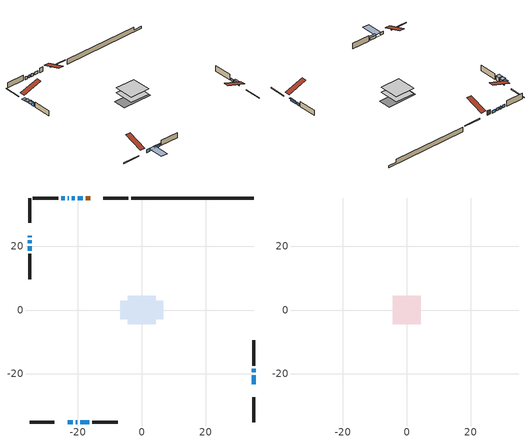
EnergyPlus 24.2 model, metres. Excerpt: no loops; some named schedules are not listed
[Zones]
conditioned space
 floor adiabatic (AdiabaticFloorConstruction): -4.44,-4.44 -4.44,4.44 4.44,4.44 4.44,-4.44 z0.31
 floor foundation (Slab1 construction): -6.78,-2.82 -6.78,2.82 6.78,2.82 6.78,-2.82 z-1.95
 wall outside (RimJoist1 construction): -4.29,35.05 -11.97,35.05 / -35.05,-35.05 -27.36,-35.05 / -35.05,35.05 -35.05,27.36 / 35.05,-35.05 35.05,-27.36 z0.31:0.61
 wall outside (AdiabaticWallConstruction 1): -16.11,35.05 -17.53,35.05 z0.31:2.34
 wall outside (AdiabaticWallConstruction): -35.05,23.23 -35.05,22.69 z0.31:1.2; 35.05,-23.23 35.05,-20.43 / -19.25,-35.05 -16.46,-35.05 z0.31:1.48; -23.23,-35.05 -21.64,-35.05 / 35.05,-19.51 35.05,-18.45 / -18.46,35.05 -20.04,35.05 / -20.97,35.05 -21.88,35.05 / -22.81,35.05 -23.21,35.05 / -24.13,35.05 -25.14,35.05 z0.31:1.53; -20.72,-35.05 -20.17,-35.05 z0.31:0.41; -35.05,21.77 -35.05,20.9 z0.31:1.78; -35.05,19.97 -35.05,18.6 z0.31:2.06
 wall outside (Wall1 construction): -26.07,35.05 -34.12,35.05 / -15.53,-35.05 -7.48,-35.05 / -35.05,17.67 -35.05,9.62 / 35.05,-17.52 35.05,-9.47 z0.31:2.75
 wall foundation (FoundationWall1 construction): -3.36,35.05,-1.95 -3.36,35.05,0.31 31.21,35.05,0.31 31.21,35.05,-1.03 35.05,35.05,-1.03 35.05,35.05,-1.95
 window (WindowConstruction 7): -35.05,23.23 -35.05,22.69 z0.31:1.2
 window (WindowConstruction 6): 35.05,-23.23 35.05,-20.43 z0.31:1.48
 window (WindowConstruction 9): -23.23,-35.05 -21.64,-35.05 z0.31:1.53
 window (WindowConstruction 10): 35.05,-19.51 35.05,-18.45 z0.31:1.53
 window (WindowConstruction 11): -18.46,35.05 -20.04,35.05 z0.31:1.53
 window (WindowConstruction 8): -20.71,-35.05 -20.18,-35.05 z0.31:0.41
 window (WindowConstruction): -20.97,35.05 -21.88,35.05 z0.31:1.53
 window (WindowConstruction 1): -22.81,35.05 -23.21,35.05 z0.31:1.53
 window (WindowConstruction 2): -24.14,35.05 -25.14,35.05 z0.31:1.53
 window (WindowConstruction 3): -35.05,21.76 -35.05,20.9 z0.31:1.78
 window (WindowConstruction 4): -35.05,19.97 -35.05,18.6 z0.31:2.06
 window (WindowConstruction 5): -19.25,-35.05 -16.46,-35.05 z0.31:1.48
 door (Door): -16.11,35.05 -17.53,35.05 z0.31:2.34
 ceiling adiabatic (AdiabaticFloorConstruction): 4.44,-4.44 4.44,4.44 -4.44,4.44 -4.44,-4.44 z0.31
attic - vented
 floor to conditioned space (Floor1 construction Reversed): -4.44,-4.44 -4.44,4.44 4.44,4.44 4.44,-4.44 z2.75
 roof outside (Roof1 construction): -15.18,35.05,2.75 -15.18,26.39,5.63 -12.9,26.39,5.63 -12.9,35.05,2.75; -24.16,-35.05,2.75 -24.16,-26.39,5.63 -26.44,-26.39,5.63 -26.44,-35.05,2.75; -35.05,24.16,2.75 -26.39,24.16,5.63 -26.39,26.44,5.63 -35.05,26.44,2.75; 35.05,-24.16,2.75 26.39,-24.16,5.63 26.39,-26.44,5.63 35.05,-26.44,2.75
shading: -35.05,22.08 -35.05,23.84 -36.73,23.84 -36.73,22.08 z1.81; 35.05,-20.23 35.05,-23.43 35.72,-23.43 35.72,-20.23 z1.68; -18.96,-35.05 -21.93,-35.05 -21.93,-42.37 -18.96,-42.37 z1.63; -35.05,20.53 -35.05,22.13 -36.73,22.13 -36.73,20.53 z2.15; -35.05,18.4 -35.05,20.17 -36.73,20.17 -36.73,18.4 z2.26; -16.26,-35.05 -19.45,-35.05 -19.45,-35.72 -16.26,-35.72 z1.68
[Building]
Building 1: Terrain=Suburbs
[Site:Location]
London AP_ON: Latitude {deg}=43.03; Longitude {deg}=-81.15; Time Zone {hr}=-5; Elevation {m}=278; Keep Site Location Information=Yes
[Site:GroundTemperature:Shallow]
3.98693, 1.93205, 1.76749, 2.74264, 6.6573, 10.5537, 13.9317, 16.0716, 16.2534, 14.513, 11.2211, 7.44421
[Site:WaterMainsTemperature]
Calculation Method=Schedule; Temperature Schedule=mains temperature schedule
[Material] Roughness=Rough; Thermal Absorptance=0.9
Name | Thickness {m} | Conductivity {W/m-K} | Density {kg/m3} | Specific Heat {J/kg-K} | Solar Absorptance | Visible Absorptance
asphalt or fiberglass shingles | 0.00635 | 0.162714 | 1121.4 | 1465.45 | 0.84 | 0.84
ceiling loosefill ins | 0.254 | 0.0480833 | 16.02 | 1046.75 | 0.7 | 0.7
ceiling stud and cavity | 0.1397 | 0.215589 | 65.682 | 1177.47 | 0.7 | 0.7
concrete 4.0 in. | 0.1016 | 1.803125 | 2242.8 | 837.4 | 0.7 | 0.7
concrete 8.0 in. | 0.2032 | 1.803125 | 2242.8 | 837.4 | 0.7 | 0.7
door material | 0.04445 | 0.053851 | 512.64 | 1214.23 | 0.7 | 0.7
exterior vertical ins | 0.0457286 | 0.029427 | 32.04 | 1214.23 | 0.7 | 0.7
floor covering | 0.0127 | 0.0433444 | 54.468 | 1339.84 | 0.6 | 0.6
floor rigid ins; wall rigid ins | 0.512978 | 0.029427 | 32.04 | 1214.23 | 0.7 | 0.7
floor stud and cavity | 0.1397 | 1.75129 | 37.0049 | 1207.88 | 0.7 | 0.7
furniture material conditioned space 1 | 0.1524 | 0.115458 | 640.8 | 1214.23 | 0.6 | 0.6
gypsum board | 0.0127 | 0.160291 | 801 | 837.4 | 0.6 | 0.6
gypsum board 1 | 0.0127 | 0.160291 | 801 | 837.4 | 0.7 | 0.7
osb sheathing 0.5 in. | 0.0127 | 0.115458 | 512.64 | 1214.23 | 0.7 | 0.7
osb sheathing 0.75 in. | 0.01905 | 0.115458 | 512.64 | 1214.23 | 0.7 | 0.7
osb sheathing 2.0 in. | 0.0508 | 0.115458 | 512.64 | 1214.23 | 0.7 | 0.7
rim joist rigid ins | 0.051816 | 0.029427 | 32.04 | 1214.23 | 0.7 | 0.7
rim joist stud and cavity | 0.0508 | 0.256263 | 125.044 | 1163.47 | 0.6 | 0.6
wall stud and cavity | 0.1397 | 0.0983129 | 139.0536 | 1170.24 | 0.7 | 0.7
wall stud and cavity 1 | 0.0889 | 0.380278 | 52.3479 | 1209.89 | 0.7 | 0.7
wall stud and cavity 2 | 0.0889 | 0.391764 | 83.0341 | 1211.67 | 0.7 | 0.7
wood siding | 0.0254 | 0.102417 | 544.68 | 1172.36 | 0.84 | 0.84
wood siding 1; wood siding 2; wood siding 3 | 0.0254 | 0.102417 | 544.68 | 1172.36 | 0.7 | 0.7
[WindowMaterial:SimpleGlazingSystem]
Name | U-Factor {W/m2-K} | Solar Heat Gain Coefficient
WindowMaterial | 2.50343 | 0.1
WindowMaterial 1 | 2.546583 | 0.09
WindowMaterial 2 | 2.49946 | 0.1
WindowMaterial 3 | 2.43359 | 0.12
WindowMaterial 4 | 2.424506 | 0.12
WindowMaterial 5 | 2.48924 | 0.11
WindowMaterial 6 | 3.085993 | 0.11
WindowMaterial 7 | 2.90089 | 0.13
WindowMaterial 8 | 2.52728 | 0.09
[Construction]
AdiabaticFloorConstruction: floor stud and cavity, floor rigid ins, osb sheathing 0.75 in., floor covering
AdiabaticWallConstruction: wood siding 2, wall rigid ins, wall stud and cavity 1, gypsum board
AdiabaticWallConstruction 1: wood siding 3, wall rigid ins, wall stud and cavity 1, gypsum board
Door: door material
Floor1 construction Reversed: gypsum board, ceiling stud and cavity, ceiling loosefill ins
FoundationWall1 construction: concrete 8.0 in., gypsum board 1
furniture construction conditioned space 1: furniture material conditioned space 1
PartitionWallConstruction: gypsum board, wall stud and cavity 2, gypsum board
RimJoist1 construction: wood siding 1, rim joist rigid ins, osb sheathing 2.0 in., rim joist stud and cavity
Roof1 construction: asphalt or fiberglass shingles
Slab1 construction: concrete 4.0 in.
Wall1 construction: wood siding, osb sheathing 0.5 in., wall stud and cavity, gypsum board
WindowConstruction: WindowMaterial
WindowConstruction 1: WindowMaterial 1
WindowConstruction 10; WindowConstruction 11; WindowConstruction 9: WindowMaterial 8
WindowConstruction 2: WindowMaterial 2
WindowConstruction 3: WindowMaterial 3
WindowConstruction 4: WindowMaterial 4
WindowConstruction 5; WindowConstruction 6: WindowMaterial 5
WindowConstruction 7: WindowMaterial 6
WindowConstruction 8: WindowMaterial 7
[Zone] Multiplier=1; Part of Total Floor Area=Yes
Name | Volume {m3}
attic - vented | 36.9442
conditioned space | 384.3
[Space]
Name | Zone | Volume {m3}
attic - vented 1 | attic - vented | 36.9442
conditioned space 1 | conditioned space | 384.3
[ZoneInfiltration:EffectiveLeakageArea]
infil attic - vented 1: Zone or Space=attic - vented 1; Schedule=Always On Discrete; Effective Air Leakage Area {cm2}=3443.35; Stack Coefficient=0.000200553; Wind Coefficient=9.56829e-06
[ZoneMixing]
whole house fan mix: Zone or Space=attic - vented; Schedule=Always On Continuous; Design Flow Rate Calculation Method=Flow/Zone; Design Flow Rate {m3/s}=0; Source Zone or Space=conditioned space
[SurfaceProperty:ExposedFoundationPerimeter]
Slab1: Exposed Perimeter Calculation Method=TotalExposedPerimeter; Total Exposed Perimeter {m}=38.406
[InternalMass] Zone or ZoneList=conditioned space; Space or SpaceList=conditioned space 1
Name | Construction | Surface Area {m2}
furniture mass conditioned space 1 | furniture construction conditioned space 1 | 62.2001
partition wall mass | PartitionWallConstruction | 155.5
[Lights]
interior lighting: Zone or ZoneList or Space or SpaceList=conditioned space 1; Schedule=interior lighting schedule; Design Level Calculation Method=LightingLevel; Lighting Level {W}=343.2; Return Air Fraction=0; Fraction Radiant=0.6; Fraction Visible=0.2; Fraction Replaceable=1
[People]
occupants: Zone or ZoneList or Space or SpaceList=conditioned space 1; Number of People Schedule=occupants schedule; Number of People Calculation Method=People; Number of People=3; Fraction Radiant=0.314171; Sensible Heat Fraction=0.56303; Activity Level Schedule=occupants activity schedule; Carbon Dioxide Generation Rate {m3/s-W}=0; Enable ASHRAE 55 Comfort Warnings=No; Mean Radiant Temperature Calculation Type=EnclosureAveraged
[ElectricEquipment] Zone or ZoneList or Space or SpaceList=conditioned space 1; Design Level Calculation Method=EquipmentLevel
Name | Schedule | Design Level {W} | Fraction Latent | Fraction Radiant | Fraction Lost
clothes dryer | clothes dryer schedule | 140.772 | 0.015 | 0.081 | 0.85
clothes washer | clothes washer schedule | 32.1985 | 0.03 | 0.162 | 0.7
cooking range | cooking range schedule | 215.147 | 0.08 | 0.432 | 0.2
dishwasher | dishwasher schedule | 66.8632 | 0.3 | 0.18 | 0.4
fridge | fridge schedule | 72.9452 | 0 | 0.6 | 0
mech vent bath fan 0 | mech vent bath fan 0 schedule | 50.2 | 0 | 0 | 1
mech vent house fan | mech vent house fan schedule | 0 | 0 | 0 | 1
mech vent house fan cfis | mech vent house fan cfis schedule | 0 | 0 | 0 | 0
misc plug loads | misc plug loads schedule | 494.7 | 0.045 | 0.513 | 0.1
whole house fan | Always On Discrete | 0 | 0 | 0 | 1
[OtherEquipment] Zone or ZoneList or Space or SpaceList=conditioned space 1; Design Level Calculation Method=EquipmentLevel
Name | Fuel Type | Schedule | Design Level {W} | Fraction Latent | Fraction Radiant | Fraction Lost
clothes dryer 1 | Electricity | clothes dryer schedule | 0 | 0.015 | 0.081 | 0.85
cooking range 1 | Electricity | cooking range schedule | 0 | 0.08 | 0.432 | 0.2
general water use latent | None | general water use schedule | 62.594 | 1 | 0 | 0
general water use sensible | None | general water use schedule | -61.6891 | 0 | 0.6 | 0
mech vent house fan latent load | None | Always On Discrete | 0 | 1 | 0 | 0
mech vent house fan sensible load | None | Always On Discrete | 0 | 0 | 0 | 0
water heater energy adjustment1 | NaturalGas | Always On Discrete | 0.01 | 0 | 0 | 1
[ZoneInfiltration:DesignFlowRate] Zone or ZoneList or Space or SpaceList=conditioned space 1; Schedule=Always On Discrete; Design Flow Rate Calculation Method=Flow/Zone; Design Flow Rate {m3/s}=0
infil flow; natural vent flow; whole house fan flow
[AvailabilityManager:Scheduled]
central ac and furnace airloop Availability Manager: Schedule=Always On Discrete
[Foundation:Kiva]
Foundation Kiva 1: Initial Indoor Air Temperature {C}=18; Wall Height Above Grade {m}=0.310012; Wall Depth Below Slab {m}=0.2032; Custom Block Material Name 1=exterior vertical ins; Custom Block Depth 1 {m}=2.26; Custom Block X Position 1 {m}=0.2159; Custom Block Z Position 1 {m}=0
[Foundation:Kiva:Settings]
Soil Conductivity {W/m-K}=0.849921; Soil Density {kg/m3}=1842.3; Soil Specific Heat {J/kg-K}=418.7; Ground Solar Absorptivity=0.9; Ground Thermal Absorptivity=0.9; Ground Surface Roughness {m}=0.03; Far-Field Width {m}=40; Deep-Ground Boundary Condition=ZeroFlux; Deep-Ground Depth {m}=40; Minimum Cell Dimension {m}=0.2; Maximum Cell Growth Coefficient=3; Simulation Timestep=Timestep
[Exterior:Lights]
exterior lighting: Schedule=exterior lighting schedule; Design Level {W}=75.6
[EnergyManagementSystem:GlobalVariable]
central_ac_and_furnace_airloop_Fan_RTF
infil_program_Qfan
infil_program_Qinf
natural_vent_program_Qnv
natural_vent_program_Qwhf
[EnergyManagementSystem:Sensor]
Name | Output:Variable or Output:Meter Index Key | Output:Variable or Output:Meter
airflow_gain | infil flow | Infiltration Sensible Heat Gain Energy
airflow_gain_1 | natural vent flow | Infiltration Sensible Heat Gain Energy
airflow_gain_2 | whole house fan flow | Infiltration Sensible Heat Gain Energy
airflow_loss | infil flow | Infiltration Sensible Heat Loss Energy
airflow_loss_1 | natural vent flow | Infiltration Sensible Heat Loss Energy
airflow_loss_2 | whole house fan flow | Infiltration Sensible Heat Loss Energy
clg_load_cond |  | Cooling:EnergyTransfer:Zone:CONDITIONED SPACE
clg_sp_s; clg_sp_s_1 | cooling setpoint | Schedule Value
clothes_dryer_exhaust_0_sch_s | clothes dryer exhaust 0 schedule | Schedule Value
cool_season | cooling season schedule | Schedule Value
htg_load_cond |  | Heating:EnergyTransfer:Zone:CONDITIONED SPACE
htg_sp_s; htg_sp_s_1 | heating setpoint | Schedule Value
ig_ee_conv | clothes dryer | Electric Equipment Convective Heating Energy
ig_ee_conv_2 | cooking range | Electric Equipment Convective Heating Energy
ig_ee_conv_4 | fridge | Electric Equipment Convective Heating Energy
ig_ee_conv_5 | misc plug loads | Electric Equipment Convective Heating Energy
ig_ee_conv_6 | whole house fan | Electric Equipment Convective Heating Energy
ig_ee_rad | clothes dryer | Electric Equipment Radiant Heating Energy
ig_ee_rad_2 | cooking range | Electric Equipment Radiant Heating Energy
ig_ee_rad_4 | fridge | Electric Equipment Radiant Heating Energy
ig_ee_rad_5 | misc plug loads | Electric Equipment Radiant Heating Energy
ig_ee_rad_6 | whole house fan | Electric Equipment Radiant Heating Energy
ig_lgt_conv | interior lighting | Lights Convective Heating Energy
ig_lgt_rad | interior lighting | Lights Radiant Heating Energy
ig_lgt_vis | interior lighting | Lights Visible Radiation Heating Energy
ig_oe_conv | clothes dryer 1 | Other Equipment Convective Heating Energy
ig_oe_conv_1 | cooking range 1 | Other Equipment Convective Heating Energy
ig_oe_conv_2 | general water use latent | Other Equipment Convective Heating Energy
ig_oe_conv_3 | general water use sensible | Other Equipment Convective Heating Energy
ig_oe_conv_4 | water heater energy adjustment1 | Other Equipment Convective Heating Energy
ig_oe_rad | clothes dryer 1 | Other Equipment Radiant Heating Energy
ig_oe_rad_1 | cooking range 1 | Other Equipment Radiant Heating Energy
ig_oe_rad_2 | general water use latent | Other Equipment Radiant Heating Energy
ig_oe_rad_3 | general water use sensible | Other Equipment Radiant Heating Energy
ig_oe_rad_4 | water heater energy adjustment1 | Other Equipment Radiant Heating Energy
ig_ppl_conv | occupants | People Convective Heating Energy
ig_ppl_rad | occupants | People Radiant Heating Energy
im_conv | furniture mass conditioned space 1 | Surface Inside Face Convection Heat Gain Energy
im_conv_1 | partition wall mass | Surface Inside Face Convection Heat Gain Energy
im_ig | furniture mass conditioned space 1 | Surface Inside Face Internal Gains Radiation Heat Gain Energy
im_ig_1 | partition wall mass | Surface Inside Face Internal Gains Radiation Heat Gain Energy
im_lgt | furniture mass conditioned space 1 | Surface Inside Face Lights Radiation Heat Gain Energy
im_lgt_1 | partition wall mass | Surface Inside Face Lights Radiation Heat Gain Energy
im_sol | furniture mass conditioned space 1 | Surface Inside Face Solar Radiation Heat Gain Energy
im_sol_1 | partition wall mass | Surface Inside Face Solar Radiation Heat Gain Energy
im_surf | furniture mass conditioned space 1 | Surface Inside Face Net Surface Thermal Radiation Heat Gain Energy
im_surf_1 | partition wall mass | Surface Inside Face Net Surface Thermal Radiation Heat Gain Energy
mech_vent_bath_fan_0_sch_s | mech vent bath fan 0 schedule | Schedule Value
mv_conv | mech vent bath fan 0 | Electric Equipment Convective Heating Energy
mv_conv_1 | mech vent house fan | Electric Equipment Convective Heating Energy
mv_conv_2 | mech vent house fan cfis | Electric Equipment Convective Heating Energy
mv_conv_3 | mech vent house fan latent load | Other Equipment Convective Heating Energy
mv_conv_4 | mech vent house fan sensible load | Other Equipment Convective Heating Energy
mv_rad | mech vent bath fan 0 | Electric Equipment Radiant Heating Energy
mv_rad_1 | mech vent house fan | Electric Equipment Radiant Heating Energy
mv_rad_2 | mech vent house fan cfis | Electric Equipment Radiant Heating Energy
mv_rad_3 | mech vent house fan latent load | Other Equipment Radiant Heating Energy
mv_rad_4 | mech vent house fan sensible load | Other Equipment Radiant Heating Energy
natural_vent_s | natural vent schedule | Schedule Value
out_pb_s |  | Site Outdoor Air Barometric Pressure
out_wt_s |  | Site Outdoor Air Humidity Ratio
site_vw_s |  | Site Wind Speed
ss_back_out | Window1 | Surface Window Shortwave from Zone Back Out Window Heat Transfer Rate
ss_back_out_1 | Window10 | Surface Window Shortwave from Zone Back Out Window Heat Transfer Rate
ss_back_out_10 | Window7 | Surface Window Shortwave from Zone Back Out Window Heat Transfer Rate
ss_back_out_11 | Window8 | Surface Window Shortwave from Zone Back Out Window Heat Transfer Rate
ss_back_out_2 | Window12 | Surface Window Shortwave from Zone Back Out Window Heat Transfer Rate
ss_back_out_3 | Window15 | Surface Window Shortwave from Zone Back Out Window Heat Transfer Rate
ss_back_out_4 | Window17 | Surface Window Shortwave from Zone Back Out Window Heat Transfer Rate
ss_back_out_5 | Window2 | Surface Window Shortwave from Zone Back Out Window Heat Transfer Rate
ss_back_out_6 | Window3 | Surface Window Shortwave from Zone Back Out Window Heat Transfer Rate
ss_back_out_7 | Window4 | Surface Window Shortwave from Zone Back Out Window Heat Transfer Rate
ss_back_out_8 | Window5 | Surface Window Shortwave from Zone Back Out Window Heat Transfer Rate
ss_back_out_9 | Window6 | Surface Window Shortwave from Zone Back Out Window Heat Transfer Rate
ss_conv | Door1 | Surface Inside Face Convection Heat Gain Energy
ss_conv_1 | Window1 | Surface Inside Face Convection Heat Gain Energy
ss_conv_10 | Window6 | Surface Inside Face Convection Heat Gain Energy
ss_conv_11 | Window7 | Surface Inside Face Convection Heat Gain Energy
ss_conv_12 | Window8 | Surface Inside Face Convection Heat Gain Energy
ss_conv_2 | Window10 | Surface Inside Face Convection Heat Gain Energy
ss_conv_3 | Window12 | Surface Inside Face Convection Heat Gain Energy
ss_conv_4 | Window15 | Surface Inside Face Convection Heat Gain Energy
ss_conv_5 | Window17 | Surface Inside Face Convection Heat Gain Energy
ss_conv_6 | Window2 | Surface Inside Face Convection Heat Gain Energy
ss_conv_7 | Window3 | Surface Inside Face Convection Heat Gain Energy
ss_conv_8 | Window4 | Surface Inside Face Convection Heat Gain Energy
ss_conv_9 | Window5 | Surface Inside Face Convection Heat Gain Energy
ss_ig | Door1 | Surface Inside Face Internal Gains Radiation Heat Gain Energy
ss_ig_1 | Window1 | Surface Inside Face Internal Gains Radiation Heat Gain Energy
ss_ig_10 | Window6 | Surface Inside Face Internal Gains Radiation Heat Gain Energy
ss_ig_11 | Window7 | Surface Inside Face Internal Gains Radiation Heat Gain Energy
ss_ig_12 | Window8 | Surface Inside Face Internal Gains Radiation Heat Gain Energy
ss_ig_2 | Window10 | Surface Inside Face Internal Gains Radiation Heat Gain Energy
ss_ig_3 | Window12 | Surface Inside Face Internal Gains Radiation Heat Gain Energy
ss_ig_4 | Window15 | Surface Inside Face Internal Gains Radiation Heat Gain Energy
ss_ig_5 | Window17 | Surface Inside Face Internal Gains Radiation Heat Gain Energy
ss_ig_6 | Window2 | Surface Inside Face Internal Gains Radiation Heat Gain Energy
ss_ig_7 | Window3 | Surface Inside Face Internal Gains Radiation Heat Gain Energy
ss_ig_8 | Window4 | Surface Inside Face Internal Gains Radiation Heat Gain Energy
ss_ig_9 | Window5 | Surface Inside Face Internal Gains Radiation Heat Gain Energy
ss_lgt | Door1 | Surface Inside Face Lights Radiation Heat Gain Energy
ss_sol | Door1 | Surface Inside Face Solar Radiation Heat Gain Energy
ss_surf | Door1 | Surface Inside Face Net Surface Thermal Radiation Heat Gain Energy
ss_surf_1 | Window1 | Surface Inside Face Net Surface Thermal Radiation Heat Gain Energy
ss_surf_10 | Window6 | Surface Inside Face Net Surface Thermal Radiation Heat Gain Energy
ss_surf_11 | Window7 | Surface Inside Face Net Surface Thermal Radiation Heat Gain Energy
ss_surf_12 | Window8 | Surface Inside Face Net Surface Thermal Radiation Heat Gain Energy
ss_surf_2 | Window10 | Surface Inside Face Net Surface Thermal Radiation Heat Gain Energy
ss_surf_3 | Window12 | Surface Inside Face Net Surface Thermal Radiation Heat Gain Energy
ss_surf_4 | Window15 | Surface Inside Face Net Surface Thermal Radiation Heat Gain Energy
ss_surf_5 | Window17 | Surface Inside Face Net Surface Thermal Radiation Heat Gain Energy
ss_surf_6 | Window2 | Surface Inside Face Net Surface Thermal Radiation Heat Gain Energy
ss_surf_7 | Window3 | Surface Inside Face Net Surface Thermal Radiation Heat Gain Energy
ss_surf_8 | Window4 | Surface Inside Face Net Surface Thermal Radiation Heat Gain Energy
ss_surf_9 | Window5 | Surface Inside Face Net Surface Thermal Radiation Heat Gain Energy
ss_trans_in | Window1 | Surface Window Transmitted Solar Radiation Rate
ss_trans_in_1 | Window10 | Surface Window Transmitted Solar Radiation Rate
ss_trans_in_10 | Window7 | Surface Window Transmitted Solar Radiation Rate
ss_trans_in_11 | Window8 | Surface Window Transmitted Solar Radiation Rate
ss_trans_in_2 | Window12 | Surface Window Transmitted Solar Radiation Rate
ss_trans_in_3 | Window15 | Surface Window Transmitted Solar Radiation Rate
ss_trans_in_4 | Window17 | Surface Window Transmitted Solar Radiation Rate
ss_trans_in_5 | Window2 | Surface Window Transmitted Solar Radiation Rate
ss_trans_in_6 | Window3 | Surface Window Transmitted Solar Radiation Rate
ss_trans_in_7 | Window4 | Surface Window Transmitted Solar Radiation Rate
ss_trans_in_8 | Window5 | Surface Window Transmitted Solar Radiation Rate
ss_trans_in_9 | Window6 | Surface Window Transmitted Solar Radiation Rate
ss_trans_out | Window1 | Surface Inside Face Initial Transmitted Diffuse Transmitted Out Window Solar Radiation Rate
ss_trans_out_1 | Window10 | Surface Inside Face Initial Transmitted Diffuse Transmitted Out Window Solar Radiation Rate
ss_trans_out_10 | Window7 | Surface Inside Face Initial Transmitted Diffuse Transmitted Out Window Solar Radiation Rate
ss_trans_out_11 | Window8 | Surface Inside Face Initial Transmitted Diffuse Transmitted Out Window Solar Radiation Rate
ss_trans_out_2 | Window12 | Surface Inside Face Initial Transmitted Diffuse Transmitted Out Window Solar Radiation Rate
ss_trans_out_3 | Window15 | Surface Inside Face Initial Transmitted Diffuse Transmitted Out Window Solar Radiation Rate
ss_trans_out_4 | Window17 | Surface Inside Face Initial Transmitted Diffuse Transmitted Out Window Solar Radiation Rate
ss_trans_out_5 | Window2 | Surface Inside Face Initial Transmitted Diffuse Transmitted Out Window Solar Radiation Rate
ss_trans_out_6 | Window3 | Surface Inside Face Initial Transmitted Diffuse Transmitted Out Window Solar Radiation Rate
ss_trans_out_7 | Window4 | Surface Inside Face Initial Transmitted Diffuse Transmitted Out Window Solar Radiation Rate
ss_trans_out_8 | Window5 | Surface Inside Face Initial Transmitted Diffuse Transmitted Out Window Solar Radiation Rate
ss_trans_out_9 | Window6 | Surface Inside Face Initial Transmitted Diffuse Transmitted Out Window Solar Radiation Rate
s_conv | Floor1 | Surface Inside Face Convection Heat Gain Energy
s_conv_1 | FoundationWall1 | Surface Inside Face Convection Heat Gain Energy
s_conv_10 | Wall1:180 | Surface Inside Face Convection Heat Gain Energy
s_conv_11 | Wall1:270 | Surface Inside Face Convection Heat Gain Energy
s_conv_12 | Wall1:90 | Surface Inside Face Convection Heat Gain Energy
s_conv_2 | inferred conditioned ceiling | Surface Inside Face Convection Heat Gain Energy
s_conv_3 | inferred conditioned floor | Surface Inside Face Convection Heat Gain Energy
s_conv_4 | RimJoist1:0 | Surface Inside Face Convection Heat Gain Energy
s_conv_5 | RimJoist1:180 | Surface Inside Face Convection Heat Gain Energy
s_conv_6 | RimJoist1:270 | Surface Inside Face Convection Heat Gain Energy
s_conv_7 | RimJoist1:90 | Surface Inside Face Convection Heat Gain Energy
s_conv_8 | Slab1 | Surface Inside Face Convection Heat Gain Energy
s_conv_9 | Wall1:0 | Surface Inside Face Convection Heat Gain Energy
s_ig | Floor1 | Surface Inside Face Internal Gains Radiation Heat Gain Energy
s_ig_1 | FoundationWall1 | Surface Inside Face Internal Gains Radiation Heat Gain Energy
s_ig_10 | Wall1:180 | Surface Inside Face Internal Gains Radiation Heat Gain Energy
s_ig_11 | Wall1:270 | Surface Inside Face Internal Gains Radiation Heat Gain Energy
s_ig_12 | Wall1:90 | Surface Inside Face Internal Gains Radiation Heat Gain Energy
s_ig_2 | inferred conditioned ceiling | Surface Inside Face Internal Gains Radiation Heat Gain Energy
s_ig_3 | inferred conditioned floor | Surface Inside Face Internal Gains Radiation Heat Gain Energy
s_ig_4 | RimJoist1:0 | Surface Inside Face Internal Gains Radiation Heat Gain Energy
s_ig_5 | RimJoist1:180 | Surface Inside Face Internal Gains Radiation Heat Gain Energy
s_ig_6 | RimJoist1:270 | Surface Inside Face Internal Gains Radiation Heat Gain Energy
s_ig_7 | RimJoist1:90 | Surface Inside Face Internal Gains Radiation Heat Gain Energy
s_ig_8 | Slab1 | Surface Inside Face Internal Gains Radiation Heat Gain Energy
s_ig_9 | Wall1:0 | Surface Inside Face Internal Gains Radiation Heat Gain Energy
s_lgt | Floor1 | Surface Inside Face Lights Radiation Heat Gain Energy
s_lgt_1 | FoundationWall1 | Surface Inside Face Lights Radiation Heat Gain Energy
s_lgt_10 | Wall1:180 | Surface Inside Face Lights Radiation Heat Gain Energy
s_lgt_11 | Wall1:270 | Surface Inside Face Lights Radiation Heat Gain Energy
s_lgt_12 | Wall1:90 | Surface Inside Face Lights Radiation Heat Gain Energy
s_lgt_2 | inferred conditioned ceiling | Surface Inside Face Lights Radiation Heat Gain Energy
s_lgt_3 | inferred conditioned floor | Surface Inside Face Lights Radiation Heat Gain Energy
s_lgt_4 | RimJoist1:0 | Surface Inside Face Lights Radiation Heat Gain Energy
s_lgt_5 | RimJoist1:180 | Surface Inside Face Lights Radiation Heat Gain Energy
s_lgt_6 | RimJoist1:270 | Surface Inside Face Lights Radiation Heat Gain Energy
